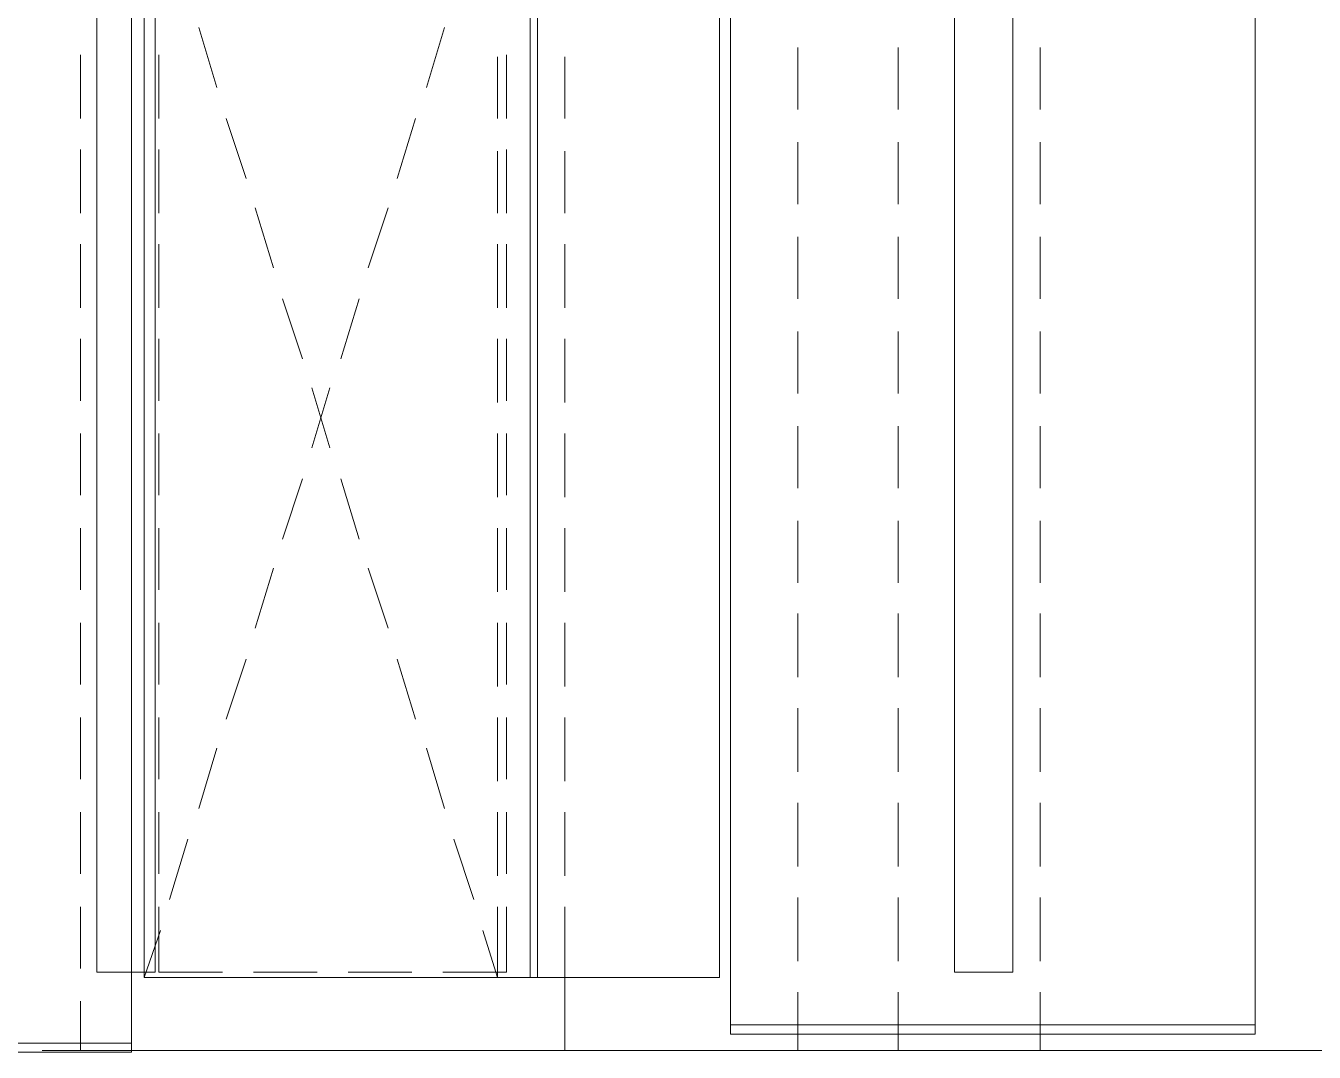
# Model space of a CAD drawing. Header units: metres. Extents: x -2 to 237, y -8 to 52.
# Drawn here: x 22.138 to 25.381, y 25.223 to 27.808 of the extents above; entities that cross this region are included whole.
import ezdxf

# ---------------------------------------------------------------- set-up
doc = ezdxf.new("R2010")
doc.units = ezdxf.units.M
doc.layers.add('HVAC - Ductos', color=5, linetype='Continuous', lineweight=0)
doc.layers.add('PDF3_Geometry', color=7, linetype='Continuous', lineweight=0, true_color=0xaaaaaa)

msp = doc.modelspace()

# ---------------------------------------------------------------- linework, layer by layer
at = {"layer": 'HVAC - Ductos', "lineweight": 0}
for points in [[(25.2316, 30.9112), (25.2316, 25.292), (23.9117, 25.292), (23.9117, 30.9112)], [(21.2853, 25.2461), (21.2853, 30.0266), (22.4037, 30.0266), (22.4037, 25.2461)], [(23.4075, 28.2299), (23.8841, 28.2299), (23.8841, 25.4111), (23.4075, 25.4111)], [(22.2754, 27.7349), (22.2754, 27.5745)], [(22.4725, 27.5745), (22.4725, 27.7349)], [(23.3479, 27.7349), (23.3479, 27.5745)], [(23.4946, 27.7303), (23.4946, 27.5745)], [(24.0812, 27.5974), (24.0812, 27.7532)], [(24.3333, 27.7532), (24.3333, 27.5974)], [(24.6908, 27.7532), (24.6908, 27.5974)], [(24.0812, 27.359), (24.0812, 27.5149)], [(24.3333, 27.5149), (24.3333, 27.359)], [(24.6908, 27.5149), (24.6908, 27.359)], [(22.2754, 27.4966), (22.2754, 27.3362)], [(22.4725, 27.3362), (22.4725, 27.4966)], [(23.3479, 27.4966), (23.3479, 27.3362)], [(23.4946, 27.492), (23.4946, 27.3362)], [(24.0812, 27.1207), (24.0812, 27.2766)], [(24.3333, 27.2766), (24.3333, 27.1207)], [(24.6908, 27.2766), (24.6908, 27.1207)], [(22.2754, 27.2582), (22.2754, 27.0978)], [(22.4725, 27.0978), (22.4725, 27.2582)], [(23.3479, 27.2582), (23.3479, 27.0978)], [(23.4946, 27.2582), (23.4946, 27.0978)], [(22.2754, 27.0199), (22.2754, 26.864)], [(22.4725, 26.864), (22.4725, 27.0199)], [(23.3479, 27.0199), (23.3479, 26.864)], [(23.4946, 27.0199), (23.4946, 26.8594)], [(24.0812, 26.8824), (24.0812, 27.0382)], [(24.3333, 27.0382), (24.3333, 26.8824)], [(24.6908, 27.0382), (24.6908, 26.8824)], [(24.0812, 26.644), (24.0812, 26.7999)], [(24.3333, 26.7999), (24.3333, 26.644)], [(24.6908, 26.7999), (24.6908, 26.644)], [(22.2754, 26.7816), (22.2754, 26.6257)], [(22.4725, 26.6257), (22.4725, 26.7816)], [(23.3479, 26.7816), (23.3479, 26.6257)], [(23.4946, 26.7816), (23.4946, 26.6211)], [(24.0812, 26.4057), (24.0812, 26.5616)], [(24.3333, 26.5616), (24.3333, 26.4057)], [(24.6908, 26.5616), (24.6908, 26.4057)], [(22.2754, 26.5432), (22.2754, 26.3874)], [(22.4725, 26.3874), (22.4725, 26.5432)], [(23.3479, 26.5432), (23.3479, 26.3874)], [(23.4946, 26.5432), (23.4946, 26.3828)], [(22.2754, 26.3049), (22.2754, 26.149)], [(22.4725, 26.149), (22.4725, 26.3049)], [(23.3479, 26.3049), (23.3479, 26.149)], [(23.4946, 26.3049), (23.4946, 26.1444)], [(24.0812, 26.1674), (24.0812, 26.3278)], [(24.3333, 26.3278), (24.3333, 26.1674)], [(24.6908, 26.3278), (24.6908, 26.1674)], [(24.0812, 25.929), (24.0812, 26.0894)], [(24.3333, 26.0894), (24.3333, 25.929)], [(24.6908, 26.0894), (24.6908, 25.929)], [(22.2754, 26.0666), (22.2754, 25.9107)], [(22.4725, 25.9107), (22.4725, 26.0666)], [(23.3479, 26.0666), (23.3479, 25.9107)], [(23.4946, 26.0666), (23.4946, 25.9061)], [(24.0812, 25.6907), (24.0812, 25.8511)], [(24.3333, 25.8511), (24.3333, 25.6907)], [(24.6908, 25.8511), (24.6908, 25.6907)], [(22.2754, 25.8282), (22.2754, 25.6724)], [(22.4725, 25.6724), (22.4725, 25.8282)], [(23.3479, 25.8282), (23.3479, 25.6724)], [(23.4946, 25.8282), (23.4946, 25.6678)], [(22.2754, 25.5898), (22.2754, 25.434)], [(22.6329, 25.4248), (22.4725, 25.4248), (22.4725, 25.5898), (22.4725, 25.4248)], [(23.3479, 25.5898), (23.3479, 25.4248), (23.1875, 25.4248), (23.3479, 25.4248)], [(23.4946, 25.5898), (23.4946, 25.4111)], [(24.0812, 25.4524), (24.0812, 25.6128)], [(24.3333, 25.6128), (24.3333, 25.4524)], [(24.6908, 25.6128), (24.6908, 25.4524)], [(23.1095, 25.4248), (22.9491, 25.4248)], [(24.3333, 25.3744), (24.3333, 25.269)], [(24.6908, 25.3744), (24.6908, 25.269)], [(23.9117, 25.292), (25.2316, 25.292), (25.2316, 25.269), (23.9117, 25.269)], [(21.2853, 25.2461), (22.4037, 25.2461), (22.4037, 25.2232), (21.2853, 25.2232)]]:
    msp.add_lwpolyline(points, close=True, dxfattribs=at)
for points in [[(22.1791, 25.2278), (22.2754, 25.2278), (22.2754, 25.3515), (22.2754, 25.2278), (22.4037, 25.2278), (23.4946, 25.2278), (23.4946, 25.4111), (23.4946, 25.2278), (24.0812, 25.2278), (24.0812, 25.269), (24.0812, 25.3744), (24.0812, 25.269), (24.0812, 25.2278), (24.3333, 25.2278), (24.3333, 25.269), (24.3333, 25.2278), (24.6908, 25.2278), (24.6908, 25.269), (24.6908, 25.2278), (25.4562, 25.2278), (25.4562, 28.4178), (25.2316, 28.4178), (25.4562, 28.4178), (25.4562, 28.7112)], [(22.4358, 25.4111), (22.445, 25.4111), (22.4633, 25.4111), (22.4908, 25.4111), (22.5367, 25.4111), (22.587, 25.4111), (22.6513, 25.4111), (22.7291, 25.4111), (22.8117, 25.4111), (22.8987, 25.4111), (22.9995, 25.4111), (23.1004, 25.4111), (23.2058, 25.4111), (23.3158, 25.4111), (23.4258, 25.4111), (23.4258, 28.2299)], [(22.4358, 28.2299), (22.4358, 25.4111), (22.4358, 28.2299)], [(22.7108, 25.4248), (22.8712, 25.4248), (22.7154, 25.4248)], [(23.325, 25.4111), (23.3296, 25.4111), (23.3433, 25.4111), (23.3663, 25.4111), (23.3983, 25.4111), (23.4075, 25.4111)]]:
    msp.add_lwpolyline(points, dxfattribs=at)
at = {"layer": 'PDF3_Geometry', "lineweight": 0}
for points in [[(22.3166, 25.4248), (22.3166, 28.317)], [(24.4754, 25.4248), (24.4754, 28.317)]]:
    msp.add_lwpolyline(points, close=True, dxfattribs=at)
for points in [[(22.4633, 25.4248), (22.4633, 28.317), (22.4633, 25.4248)], [(24.6221, 25.4248), (24.6221, 28.317), (24.6221, 25.4248)], [(22.3763, 25.4248), (22.3808, 25.4248), (22.3854, 25.4248), (22.3808, 25.4248), (22.3763, 25.4248), (22.3166, 25.4248), (22.4633, 25.4248), (22.4083, 25.4248), (22.4037, 25.4248), (22.3991, 25.4248), (22.3945, 25.4248), (22.3991, 25.4248), (22.4037, 25.4248), (22.4083, 25.4248)], [(24.535, 25.4248), (24.5396, 25.4248), (24.5442, 25.4248), (24.5396, 25.4248), (24.535, 25.4248), (24.4754, 25.4248), (24.6221, 25.4248), (24.5671, 25.4248), (24.5625, 25.4248), (24.5579, 25.4248), (24.5625, 25.4248), (24.5671, 25.4248)]]:
    msp.add_lwpolyline(points, dxfattribs=at)
at = {"layer": 'PDF3_Geometry', "color": 8, "lineweight": 0, "true_color": 0x808080}
for points in [[(22.6191, 27.6524), (22.5733, 27.8036)], [(23.1462, 27.6524), (23.1921, 27.8036)], [(22.4358, 27.5745), (22.4358, 27.7303)], [(23.325, 27.7303), (23.325, 27.5745)], [(22.6925, 27.4232), (22.6421, 27.5745)], [(23.0729, 27.4232), (23.1187, 27.5745)], [(22.4358, 27.3362), (22.4358, 27.492)], [(23.325, 27.492), (23.325, 27.3362)], [(22.7612, 27.1986), (22.7154, 27.3499)], [(22.9995, 27.1986), (23.05, 27.3499)], [(22.4358, 27.0978), (22.4358, 27.2582)], [(23.325, 27.2582), (23.325, 27.0978)], [(22.8345, 26.9694), (22.7841, 27.1207)], [(22.9308, 26.9694), (22.9767, 27.1207)], [(22.4358, 26.8594), (22.4358, 27.0199)], [(23.325, 27.0199), (23.325, 26.8594)], [(22.8575, 26.7449), (22.9033, 26.8961)], [(22.9033, 26.7449), (22.8575, 26.8961)], [(22.4358, 26.6211), (22.4358, 26.7816)], [(23.325, 26.7816), (23.325, 26.6211)], [(22.7841, 26.5157), (22.8345, 26.667)], [(22.9767, 26.5157), (22.9308, 26.667)], [(22.4358, 26.3828), (22.4358, 26.5432)], [(23.325, 26.5432), (23.325, 26.3828)], [(22.7154, 26.2911), (22.7612, 26.4424)], [(23.05, 26.2911), (22.9995, 26.4424)], [(22.4358, 26.1444), (22.4358, 26.3049)], [(23.325, 26.3049), (23.325, 26.1444)], [(22.6421, 26.062), (22.6925, 26.2132)], [(23.1187, 26.062), (23.0729, 26.2132)], [(22.4358, 25.9061), (22.4358, 26.0666)], [(23.325, 26.0666), (23.325, 25.9061)], [(22.5733, 25.8374), (22.6191, 25.9886)], [(23.1921, 25.8374), (23.1462, 25.9886)], [(22.4358, 25.6678), (22.4358, 25.8282)], [(23.325, 25.8282), (23.325, 25.6678)], [(22.5, 25.6082), (22.5458, 25.7594)], [(23.2654, 25.6082), (23.215, 25.7594)], [(22.4358, 25.5898), (22.4358, 25.4111), (22.4771, 25.5302)], [(23.325, 25.5898), (23.325, 25.4111)], [(23.16, 25.4111), (23.325, 25.4111), (23.2883, 25.5302)], [(22.6054, 25.4111), (22.4358, 25.4111)], [(22.8437, 25.4111), (22.6833, 25.4111)], [(23.0821, 25.4111), (22.9217, 25.4111)]]:
    msp.add_lwpolyline(points, dxfattribs=at)

doc.saveas('drawing.dxf')
